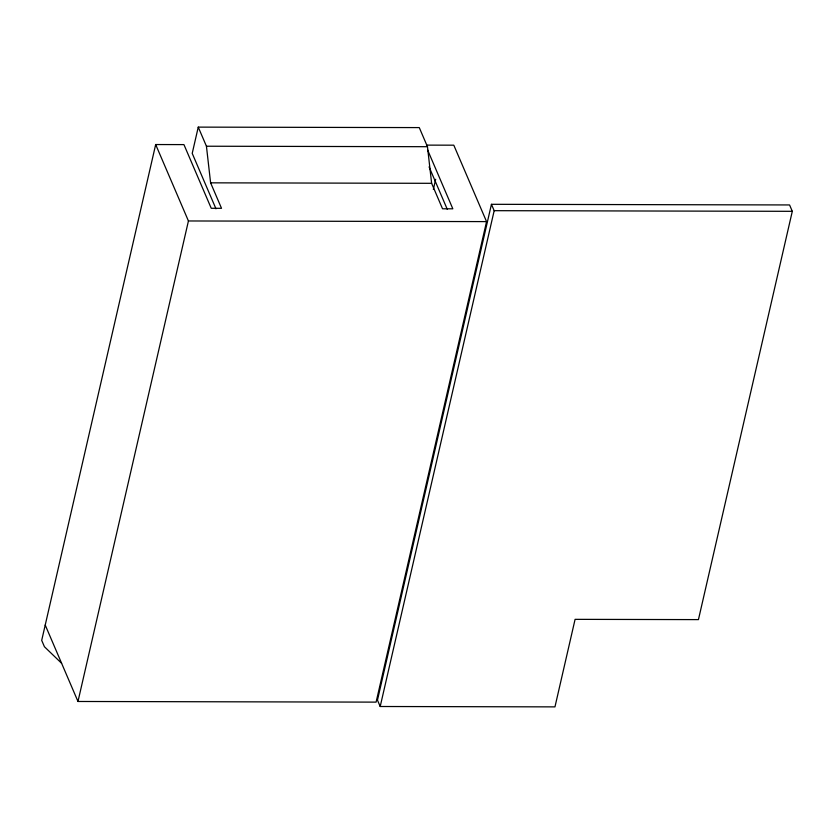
<?xml version="1.0" encoding="UTF-8"?>
<svg xmlns="http://www.w3.org/2000/svg" width="834" height="834" viewBox="0 0 834 834"><rect width="100%" height="100%" fill="white"/><g stroke="black" fill="none" stroke-linecap="round" stroke-linejoin="round"><path stroke-width="1.25" d="M427.55 149.839L452.831 208.813L442.541 208.792L431.626 183.313L427.467 146.701L419.273 127.592L198.252 127.122L206.436 146.221L210.606 182.834L221.521 208.312L211.242 208.292L183.939 144.605L155.677 144.543L41.7 640.376L44.431 646.736L61.601 663.27M198.252 127.122L192.216 153.383L215.975 208.813M426.81 145.126L453.8 145.179L486.556 221.604L376.103 702.124L77.979 701.477L188.432 220.968L155.677 144.543M433.346 189.433L435.671 179.279M491.445 204.309L377.468 700.143L380.2 706.502L554.964 706.878L575.085 619.349L698.444 619.61L792.3 211.315L789.569 204.945L491.445 204.309L494.176 210.679L380.2 706.502M206.436 146.221L427.467 146.701M210.606 182.834L431.626 183.313M494.176 210.679L792.3 211.315M188.432 220.968L486.556 221.604M429.072 166.852L447.274 209.303M45.224 625.052L77.979 701.477"/></g></svg>
